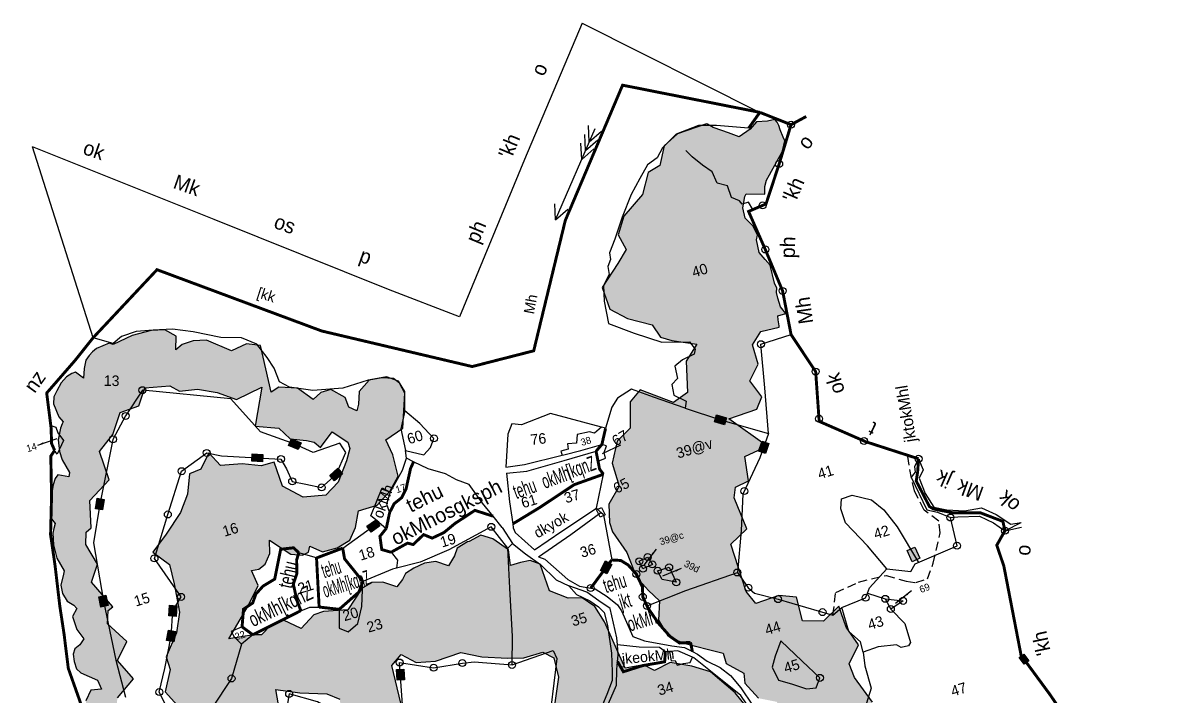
# Model space of a CAD drawing. Header units: metres. Extents: x 321348 to 324551, y 1842954 to 1846501.
# Drawn here: x 321812 to 324266, y 1844768 to 1846201 of the extents above; entities that cross this region are included whole.
import ezdxf

# ---------------------------------------------------------------- set-up
doc = ezdxf.new("R2010")
doc.units = ezdxf.units.M
doc.header["$LTSCALE"] = 0.3
for name, pattern in [('DASHDOT', [1, 0.5, -0.25, 0, -0.25]), ('DASHED', [0.75, 0.5, -0.25]), ('DIVIDE', [1.25, 0.5, -0.25, 0, -0.25, 0, -0.25])]:
    doc.linetypes.add(name, pattern=pattern)
for name, color, linetype in [('LINE_FOOTPATH', 1, 'DASHED'), ('LINE_WATER', 4, 'Continuous'), ('OFF', 1, 'Continuous'), ('POLY_HATCH', 12, 'Continuous'), ('POLY_PARCEL', 6, 'Continuous'), ('POLY_WATER', 4, 'Continuous'), ('SYM_ARROW', 1, 'Continuous'), ('SYM_STONE', 1, 'Continuous'), ('TEXT_MAPIN', 7, 'Continuous'), ('TEXT_MAPOUT', 7, 'Continuous'), ('TEXT_PARCEL', 7, 'Continuous'), ('V_BOUND_LINE', 7, 'Continuous'), ('V_BOUND_STREAM_LINE', 7, 'DASHDOT'), ('V_DIVIDE_LINE', 7, 'DIVIDE')]:
    doc.layers.add(name, color=color, linetype=linetype)
doc.styles.get("Standard").update_dxf_attribs({"font": 'simplex.shx'})
doc.styles.add('TEXT_MAP', font='', dxfattribs={"height": 2.5})
doc.styles.get('TEXT_MAP').set_extended_font_data('Kruti Dev 050')
doc.dimstyles.get("Standard").update_dxf_attribs({"dimtxt": 0.18, "dimasz": 0.18, "dimexe": 0.18, "dimexo": 0.0625, "dimgap": 0.09, "dimtad": 0, "dimtih": 1, "dimtoh": 1, "dimdec": 4, "dimzin": 0, "dimdsep": 46, "dimtxsty": 'Standard', "dimcen": 0.09, "dimadec": 0, "dimazin": 0, "dimtfac": 1, "dimtdec": 4, "dimtofl": 0, "dimtmove": 0, "dimatfit": 3, "dimfxl": 0, "dimtolj": 1, "dimtzin": 0, "dimarcsym": 0})

# ---------------------------------------------------------------- blocks, each defined once
blk = doc.blocks.new('STONE')
blk.add_circle((0, 0), 0.851)
blk = doc.blocks.new('STONESQUAREFILLED')
blk.add_hatch(color=256).paths.add_polyline_path([(0.7, -0.48), (0.7, 0.48), (-0.7, 0.48), (-0.7, -0.48)])
blk.add_lwpolyline([(-0.7, 0.48), (0.7, 0.48), (0.7, -0.48), (-0.7, -0.48)], close=True)
blk = doc.blocks.new('STONESQUARE')
blk.add_lwpolyline([(-0.7, 0.48), (0.7, 0.48), (0.7, -0.48), (-0.7, -0.48)], close=True)
blk = doc.blocks.new('RIVERARROW')
for points in [[(0, 0), (3.52, 1.73)], [(0, 0), (24.26, 0)], [(0, 0), (3.52, -1.73)], [(16.05, 0), (19.57, 1.73)], [(16.05, 0), (19.57, -1.73)], [(18.43, 0), (21.95, 1.73)], [(18.43, 0), (21.95, -1.73)], [(20.74, 0), (24.26, 1.73)], [(20.74, 0), (24.26, -1.73)]]:
    blk.add_lwpolyline(points)
blk = doc.blocks.new('TEXTARROW')
blk.add_leader([(0.04, -0.01), (8.68, -0.01)], dimstyle='Standard', override={"dimtxt": 2.5, "dimasz": 2.5, "dimexe": 1.25, "dimexo": 0.625, "dimgap": 0.625, "dimtad": 1, "dimtih": 0, "dimtoh": 0, "dimzin": 8, "dimcen": 2.5, "dimtofl": 1})
blk = doc.blocks.new('GVA')
at = {"layer": 'POLY_HATCH'}
h = blk.add_hatch(dxfattribs=at)
h.set_pattern_fill('ZIGZAG', color=256, scale=0.4, style=0)
h.set_pattern_definition([(0, (0, 0), (1.27, 1.27), [1.27, -1.27]), (90, (1.27, 0), (-1.27, 1.27), [1.27, -1.27])])
h.paths.add_polyline_path([(174, 199.17), (174.08, 199.39), (174.2, 200.42), (174.37, 201.1), (175.8, 201.04), (175.23, 202.42), (175.23, 203.96), (175.28, 204.99), (175.57, 205.62), (175.46, 206.59), (175.64, 209.76), (175.07, 210.91), (174.44, 212.34), (174.61, 214.57), (175.01, 215.25), (174.72, 217.03), (173.86, 218.63), (173.98, 220.46), (174.89, 222.23), (175.24, 222.57), (178.27, 221.6), (178.61, 222.86), (179.24, 223.83), (179.99, 224.52), (180.5, 225.03), (182.68, 227.17), (183.31, 227.8), (184.17, 229.35), (184.06, 230.03), (183.94, 231.35), (183.94, 232.15), (183.83, 232.78), (183.6, 233.29), (182.28, 233.41), (180.45, 233.86), (179.08, 232.95), (176.91, 232.26), (175.36, 233.46), (174.39, 234.15), (173.13, 235.07), (172.38, 235.9), (172.2, 235.97), (166.99, 235.79), (164.19, 234.49), (162.52, 231.51), (160.28, 230.95), (158.24, 227.6), (154.14, 225), (152.28, 222.21), (152.84, 219.42), (150.79, 217.56), (147.07, 214.4), (147.25, 210.49), (149.67, 208.07), (153.4, 205.84), (154.14, 203.42), (155.82, 202.31), (159.73, 200.45), (157.12, 198.22), (155.82, 193.01), (153.02, 192.08), (148.19, 195.8), (145.95, 194.31), (144.65, 190.03), (141.86, 188.55), (139.99, 185.2), (139.99, 181.11), (137.39, 178.69), (136.62, 175.62), (136.62, 173.95), (137.93, 169.86), (138.3, 165.39), (139.6, 162.6), (140.91, 160.37), (139.79, 157.21), (140.53, 154.23), (142.58, 152.37), (146.49, 149.95), (148.72, 148.65), (148.72, 146.79), (151.14, 144.37), (150.77, 142.7), (152.26, 139.54), (155.05, 138.05), (156.36, 134.15), (150.77, 136.56), (148.72, 141.58), (145.75, 146.23), (142.95, 148.09), (139.6, 149.77), (136.62, 149.21), (135.13, 150.7), (131.97, 151.07), (130.85, 159.63), (130.05, 162.64), (128.43, 164.65), (126.1, 165.32), (123.41, 167.44), (123.22, 172.27), (121.76, 173.37), (120.11, 173.52), (118.29, 173.52), (118.75, 176.18), (116.72, 178.72), (114.94, 179.96), (112.73, 179.49), (112.42, 179.53), (110.41, 178.96), (109.63, 177.85), (108.14, 176.55), (106.28, 177.85), (104.37, 178.12), (102.37, 177.85), (100.75, 177.4), (99.95, 176.55), (98.65, 175.62), (96.6, 177.11), (94.79, 177.57), (92.88, 177.11), (89.53, 174.32), (85.43, 175.25), (83.7, 175.17), (80.97, 173.58), (78.47, 175.83), (76.24, 175.64), (74.19, 174.52), (72.88, 174.9), (68.6, 175.45), (73.44, 179.92), (76.05, 182.71), (75.68, 185.5), (76.96, 185.37), (78.28, 185.87), (79.57, 187.37), (80.14, 189.59), (82.94, 186.24), (84.8, 185.5), (85.97, 185.7), (86.47, 186.61), (88.26, 185.05), (90.82, 184.98), (93.27, 185.63), (94.85, 187.37), (96.15, 189.96), (99.5, 189.96), (102.3, 191.66), (104.34, 193.68), (104.53, 197.4), (104.16, 200.19), (107.51, 201.31), (109.56, 206.89), (109.21, 208.81), (108.44, 209.86), (106.54, 210.53), (104.34, 210.79), (102.19, 209.45), (101.41, 207.39), (100.86, 206.39), (99.69, 207.39), (99.58, 209.17), (97.64, 211.16), (95.85, 211.17), (94.29, 210.42), (92.24, 213.02), (89.23, 214.12), (87.78, 213.67), (88.33, 221.87), (86.1, 222.8), (83.3, 222.42), (79.77, 225.4), (77.52, 225.93), (75.57, 225.88), (74.29, 225.32), (75.01, 227.55), (73.44, 229.12), (71.17, 229.72), (67.85, 229.86), (64.32, 229.31), (63.69, 229.74), (61.35, 229.5), (60.55, 229.1), (59.81, 228.7), (59.06, 228.07), (58.38, 226.82), (57.75, 225.27), (56.77, 226.64), (56.09, 226.59), (55.06, 226.3), (53.91, 225.62), (52.77, 224.53), (51.97, 223.67), (51.62, 222.58), (51.85, 220.18), (52.31, 219.15), (52.02, 218.87), (51.51, 218.24), (50.59, 216.41), (50.19, 214.46), (50.25, 212.98), (50.82, 210.52), (50.52, 209.87), (48.81, 210.72), (48.18, 210.27), (47.55, 209.35), (46.63, 207.52), (46.29, 206.26), (45.6, 203.86), (45.95, 202.89), (45.49, 202.15), (45.09, 201.46), (44.63, 199.51), (44.52, 197.14), (45.09, 194.74), (44.8, 194.22), (43.83, 192.56), (43.71, 191.13), (44.06, 189.65), (44.97, 188.62), (45.26, 187.93), (44.17, 186.88), (44.23, 184.53), (44.92, 182.65), (43.95, 181.84), (42.97, 181.44), (42.4, 180.7), (42.23, 179.44), (42.23, 178.13), (42.74, 177.21), (43.95, 176.24), (45.09, 175.21), (45.32, 173.55), (43.55, 173.9), (42.17, 172.41), (41.6, 170.07), (41.66, 168.69), (42.46, 166.75), (43.6, 165.38), (44.69, 163.83), (44.63, 161.97), (43.89, 161.34), (43.26, 160.59), (42.69, 159.62), (42.63, 158.71), (42.57, 157.56), (42.92, 156.31), (44.12, 154.48), (44, 153.62), (42.4, 153.27), (40.57, 153.68), (40.12, 150.1), (41.59, 146.56), (42.18, 147.29), (43.3, 147.4), (45.13, 148.02), (45.41, 145.96), (45.41, 144.51), (45.63, 142.12), (46.8, 140.34), (45.69, 139.34), (43.63, 139.56), (43.11, 136.91), (44.06, 135.21), (43.11, 131.99), (42.73, 128.78), (45.19, 125.75), (45.47, 121.99), (46.42, 120.05), (48.37, 119.05), (51.54, 117.93), (53.15, 117.6), (54.38, 116.04), (54.38, 113.87), (53.32, 113.59), (52.37, 112.76), (51.48, 113.48), (50.31, 114.87), (48.31, 115.65), (46.08, 116.6), (44.53, 117.54), (42.52, 118.21), (41.22, 118.56), (40.08, 116.67), (38.94, 113.83), (38, 110.61), (38.19, 108.16), (39.32, 104.56), (36.29, 101.53), (35.52, 99.94), (35.15, 97.29), (37.23, 92.94), (35.34, 90.67), (35.52, 88.21), (34.2, 84.24), (34.2, 81.02), (35.9, 78.75), (39.5, 78.18), (43.29, 81.21), (45.18, 84.24), (50.1, 84.81), (54.65, 83.86), (57.49, 80.83), (61.65, 74.97), (66.39, 70.62), (67.9, 73.45), (62.6, 77.62), (59.76, 81.78), (52.76, 89.35), (46.7, 89.54), (44.42, 91.99), (43.1, 96.16), (43.1, 101.08), (44.23, 105.99), (46.32, 109.59), (48.4, 108.83), (51.24, 105.81), (52, 102.59), (55.22, 100.51), (55.78, 97.29), (60.71, 96.53), (63.93, 94.83), (66.39, 92.94), (67.9, 90.29), (70.55, 89.72), (72.26, 86.51), (74.72, 86.13), (78.51, 84.24), (79.45, 86.7), (77.75, 89.91), (72.64, 92.94), (70.93, 95.59), (69.99, 99.18), (67.52, 101.64), (67.52, 103.53), (65.82, 106.75), (66.01, 108.64), (64.68, 111.86), (64.31, 115.26), (62.41, 117.16), (58.44, 117.35), (57.87, 119.43), (55.97, 121.51), (54.08, 128.32), (54.65, 135.42), (56.74, 137.31), (59.2, 139.96), (55.79, 143.18), (54.65, 146.39), (52.95, 149.8), (51.26, 150.59), (50.3, 151.69), (50.26, 152.98), (51.25, 154.91), (48.03, 158.5), (49.92, 163.42), (48.2, 163.73), (47.46, 164.18), (48.03, 166.64), (46.81, 167.57), (46.7, 169.47), (47.48, 171.31), (51.06, 173.64), (49.35, 177.42), (51.81, 180.07), (49.54, 183.95), (50.32, 186.09), (51.25, 186.41), (48.97, 191.52), (50.87, 194.17), (49.92, 197.95), (50.6, 199.96), (51.63, 200.41), (52.76, 204.95), (56.93, 207.41), (56.74, 212.52), (59.77, 214.6), (62.04, 217.82), (65.45, 218), (67.34, 220.65), (71.51, 219.71), (72.83, 218.38), (75.86, 217.82), (78.89, 216.3), (81.73, 214.22), (86.46, 214.98), (83.44, 208.92), (87.22, 207.41), (88.55, 205.14), (91.12, 204.03), (92.29, 203.42), (93.07, 202.19), (95.74, 204.19), (97.83, 201.73), (97.8, 200.58), (96.69, 198.71), (94.23, 195.68), (91.58, 194.17), (87.79, 194.92), (84.95, 197.76), (84.76, 202.11), (82.49, 202.11), (79.46, 203.44), (75.86, 204.19), (74.54, 206.84), (72.45, 204.57), (70.37, 204.38), (69.05, 201.17), (66.96, 198.52), (63.55, 195.68), (60.52, 193.41), (62.61, 190.57), (62.42, 187.17), (61.85, 182.25), (60.34, 179.03), (57.5, 175.63), (57.5, 173.36), (55.6, 169.95), (56.93, 167.11), (55.79, 163.71), (57.87, 162.95), (60.34, 159.17), (63.55, 159.17), (67.34, 158.03), (69.99, 156.33), (71.13, 159.55), (73.21, 159.92), (73.78, 164.84), (77.57, 163.14), (81.92, 161.63), (83.81, 160.11), (83.25, 157.84), (85.71, 156.52), (86.65, 154.06), (89.68, 150.65), (92.41, 153.79), (93.55, 156.44), (93.93, 163.06), (96.01, 164.39), (98.09, 162.3), (101.31, 161.55), (105.86, 161.74), (109.07, 160.03), (113.24, 158.52), (115.89, 157.76), (119.3, 157.76), (120.81, 156.25), (120.62, 152.85), (118.73, 148.87), (116.65, 145.47), (113.43, 144.71), (112.1, 143.39), (115.13, 141.12), (115.51, 137.9), (115.32, 135.44), (114.94, 130.9), (120.44, 134.31), (125.93, 136.95), (129.52, 135.25), (132.55, 135.82), (134.26, 134.68), (133.88, 132.03), (135.39, 130.71), (138.61, 131.28), (140.32, 129.39), (142.97, 129.95), (146, 128.06), (148.08, 128.82), (150.16, 127.31), (149.78, 125.79), (153.19, 124.66), (151.11, 122.39), (149.22, 121.44), (146.75, 115.39), (151.19, 117.19), (154.98, 117.57), (159.15, 116.62), (159.52, 112.84), (159.15, 109.43), (161.42, 106.78), (162.36, 112.27), (163.88, 116.43), (167.1, 117.19), (167.86, 120.4), (165.58, 124.57), (167.48, 127.4), (165.96, 131.19), (170.7, 133.27), (168.99, 138.19), (168.8, 140.65), (171.26, 143.3), (170.13, 146.8), (169.94, 150.59), (166.72, 148.88), (163.31, 150.02), (163.5, 154.18), (160.66, 155.32), (156.49, 155.13), (155.55, 157.59), (155.36, 166.1), (158.77, 167.8), (158.2, 173.48), (158.96, 175.18), (161.42, 175.56), (161.98, 179.72), (166.15, 180.29), (161.26, 186.68), (166.3, 186.85), (167.73, 188.61), (166.53, 191.83), (168.77, 194.14), (168.77, 197.57), (170.77, 199.34)])
h.paths.add_polyline_path([(130.95, 151.32), (139.69, 149.63), (140.4, 153.29), (131.67, 154.98)], flags=24)
h.paths.add_polyline_path([(123.68, 176.01), (131.23, 177.73), (130.62, 180.38), (123.07, 178.66)], flags=25)
h.paths.add_polyline_path([(134.79, 212.45), (136.46, 215.67), (133.16, 217.39), (131.48, 214.17)], flags=25)
h.paths.add_polyline_path([(89.34, 229.86), (92.5, 227.69), (94.03, 229.93), (90.88, 232.09)], flags=25)
h.paths.add_polyline_path([(183.72, 148.15), (186.59, 148.33), (186.47, 150.32), (183.6, 150.14)], flags=9)
h.paths.add_polyline_path([(202.01, 93.1), (204.32, 94.79), (203.15, 96.39), (200.84, 94.69)], flags=9)
h.paths.add_polyline_path([(28.24, 97.21), (32.28, 96.71), (32.58, 99.12), (28.54, 99.63)], flags=9)
h.paths.add_polyline_path([(34.51, 121.35), (38.75, 120.8), (39.15, 123.83), (34.91, 124.38)], flags=25)
h.paths.add_polyline_path([(59.96, 222.38), (63.78, 221.16), (64.72, 224.11), (60.9, 225.33)], flags=24)
h.paths.add_polyline_path([(150.48, 181.93), (158.79, 181.93), (158.79, 185), (150.48, 185)], flags=24)
h.paths.add_polyline_path([(145.94, 164.73), (149, 161.83), (150.4, 163.31), (147.33, 166.21)], flags=24)
h.paths.add_polyline_path([(137.76, 105.88), (141.91, 104.92), (142.58, 107.84), (138.43, 108.79)], flags=25)
h.paths.add_polyline_path([(118.99, 98.64), (122.31, 96.27), (123.72, 98.25), (120.41, 100.62)], flags=25)
h.paths.add_polyline_path([(122.3, 109.06), (126.49, 108.22), (127.09, 111.22), (122.9, 112.05)], flags=25)
h.paths.add_polyline_path([(91.15, 144.22), (93.53, 142.93), (94.31, 144.35), (91.92, 145.65)], flags=25)
h.paths.add_polyline_path([(101.52, 126.61), (105.5, 125.28), (106.44, 128.11), (102.46, 129.44)], flags=25)
h.paths.add_polyline_path([(138.87, 179.12), (142.99, 179.94), (142.4, 182.88), (138.29, 182.05)], flags=24)
h.paths.add_polyline_path([(141.1, 186.92), (145.23, 187.91), (144.54, 190.82), (140.4, 189.82)], flags=24)
h.paths.add_polyline_path([(127.02, 191.54), (131.2, 190.78), (131.74, 193.72), (127.55, 194.48)], flags=25)
h.paths.add_polyline_path([(107.2, 197.6), (111.46, 197.6), (111.46, 200.59), (107.2, 200.59)], flags=25)
h.paths.add_polyline_path([(108.82, 72.11), (111.65, 72.11), (111.65, 74.1), (108.82, 74.1)], flags=25)
h.paths.add_polyline_path([(100.52, 69.87), (103.35, 69.87), (103.35, 71.87), (100.52, 71.87)], flags=9)
h.paths.add_polyline_path([(122.66, 181.4), (126.67, 181.4), (126.67, 184.49), (122.66, 184.49)], flags=25)
h.paths.add_polyline_path([(104.63, 81.65), (108.88, 81.65), (108.88, 84.64), (104.63, 84.64)], flags=25)
h.paths.add_polyline_path([(117.77, 81.78), (121.97, 81.78), (121.97, 84.77), (117.77, 84.77)], flags=25)
h.paths.add_polyline_path([(120.08, 73.55), (124.27, 73.55), (124.27, 76.53), (120.08, 76.53)], flags=25)
h.paths.add_polyline_path([(127.97, 75.5), (132.17, 75.5), (132.17, 78.49), (127.97, 78.49)], flags=25)
h.paths.add_polyline_path([(141.4, 74.15), (145.54, 74.15), (145.54, 77.13), (141.4, 77.13)], flags=25)
h.paths.add_polyline_path([(159.62, 87.82), (163.82, 87.82), (163.82, 90.81), (159.62, 90.81)], flags=25)
h.paths.add_polyline_path([(180.71, 67.36), (184.9, 67.36), (184.9, 70.35), (180.71, 70.35)], flags=9)
h.paths.add_polyline_path([(200.74, 63.65), (204.52, 65.53), (203.16, 68.26), (199.38, 66.39)], flags=9)
h.paths.add_polyline_path([(192.32, 90.8), (196.27, 90.8), (196.27, 93.89), (192.32, 93.89)], flags=9)
h.paths.add_polyline_path([(181.77, 88.89), (185.96, 88.89), (185.96, 91.87), (181.77, 91.87)], flags=9)
h.paths.add_polyline_path([(178.38, 106.1), (182.68, 106.1), (182.68, 109.06), (178.38, 109.06)], flags=25)
h.paths.add_polyline_path([(185.66, 120.53), (189.81, 120.53), (189.81, 123.2), (185.66, 123.2)], flags=9)
h.paths.add_polyline_path([(183.68, 129.77), (187.75, 129.77), (187.75, 132.2), (183.68, 132.2)], flags=9)
h.paths.add_polyline_path([(155.51, 132), (158.34, 132), (158.34, 133.99), (155.51, 133.99)], flags=24)
h.paths.add_polyline_path([(157.43, 141.53), (161.62, 141.53), (161.62, 144.51), (157.43, 144.51)], flags=24)
h.paths.add_polyline_path([(156.31, 149), (160.38, 149), (160.38, 151.42), (156.31, 151.42)], flags=24)
h.paths.add_polyline_path([(173.3, 144.43), (177.56, 144.43), (177.56, 147.42), (173.3, 147.42)], flags=25)
h.paths.add_polyline_path([(178.75, 158.91), (183.02, 158.91), (183.02, 161.97), (178.75, 161.97)], flags=25)
h.paths.add_polyline_path([(172.56, 171.47), (176.57, 171.47), (176.57, 174.56), (172.56, 174.56)], flags=25)
h.paths.add_polyline_path([(162.11, 211.09), (166.17, 211.09), (166.17, 213.51), (162.11, 213.51)], flags=24)
h.paths.add_polyline_path([(143.51, 168.87), (148.63, 168.87), (148.63, 170.91), (143.51, 170.91)], flags=24)
h.paths.add_polyline_path([(135.55, 189.01), (138.39, 189.01), (138.39, 191), (135.55, 191)], flags=25)
h.paths.add_polyline_path([(129.95, 180.17), (134.21, 180.17), (134.21, 183.16), (129.95, 183.16)], flags=25)
h.paths.add_polyline_path([(129.85, 170.48), (134.11, 170.48), (134.11, 173.47), (129.85, 173.47)], flags=25)
h.paths.add_polyline_path([(125.01, 159.7), (129.2, 159.7), (129.2, 162.69), (125.01, 162.69)], flags=24)
h.paths.add_polyline_path([(135.7, 144.12), (139.95, 144.12), (139.95, 147.11), (135.7, 147.11)], flags=24)
h.paths.add_polyline_path([(149.48, 132.33), (153.73, 132.33), (153.73, 135.32), (149.48, 135.32)], flags=24)
h.paths.add_polyline_path([(129.3, 106.92), (133.57, 106.92), (133.57, 109.98), (129.3, 109.98)], flags=25)
h.paths.add_polyline_path([(137.09, 115.31), (141.1, 115.31), (141.1, 118.41), (137.09, 118.41)], flags=25)
h.paths.add_polyline_path([(126.32, 116.98), (130.57, 116.98), (130.57, 119.97), (126.32, 119.97)], flags=25)
h.paths.add_polyline_path([(125.56, 123.98), (129.89, 123.98), (129.89, 127.04), (125.56, 127.04)], flags=25)
h.paths.add_polyline_path([(112.73, 118.24), (117.01, 118.24), (117.01, 121.3), (112.73, 121.3)], flags=25)
h.paths.add_polyline_path([(109.42, 111.98), (113.7, 111.98), (113.7, 115.03), (109.42, 115.03)], flags=25)
h.paths.add_polyline_path([(85.02, 128.68), (89.3, 128.68), (89.3, 131.73), (85.02, 131.73)], flags=25)
h.paths.add_polyline_path([(104.84, 147.74), (109.06, 147.74), (109.06, 150.8), (104.84, 150.8)], flags=25)
h.paths.add_polyline_path([(76.7, 147.16), (80.97, 147.16), (80.97, 150.22), (76.7, 150.22)], flags=25)
h.paths.add_polyline_path([(91.28, 168.75), (95.55, 168.75), (95.55, 171.81), (91.28, 171.81)], flags=24)
h.paths.add_polyline_path([(69.37, 174.35), (72.22, 174.35), (72.22, 176.39), (69.37, 176.39)], flags=24)
h.paths.add_polyline_path([(81.89, 178.48), (85.9, 178.48), (85.9, 181.59), (81.89, 181.59)], flags=25)
h.paths.add_polyline_path([(87.9, 171.82), (92.17, 171.82), (92.17, 174.87), (87.9, 174.87)], flags=24)
h.paths.add_polyline_path([(107.47, 179), (111.53, 179), (111.53, 182.09), (107.47, 182.09)], flags=25)
h.paths.add_polyline_path([(93.51, 180.87), (97.52, 180.87), (97.52, 183.97), (93.51, 183.97)], flags=25)
h.paths.add_polyline_path([(102.93, 190.39), (105.6, 190.39), (105.6, 192.45), (102.93, 192.45)], flags=25)
h.paths.add_polyline_path([(72.43, 191.53), (76.44, 191.53), (76.44, 194.63), (72.43, 194.63)], flags=24)
h.paths.add_polyline_path([(54.5, 184.51), (58.45, 184.51), (58.45, 187.61), (54.5, 187.61)], flags=25)
h.paths.add_polyline_path([(44.62, 215.37), (47.29, 215.37), (47.29, 217.43), (44.62, 217.43)], flags=25)
h.paths.add_polyline_path([(44.31, 151.91), (48.32, 151.91), (48.32, 155.01), (44.31, 155.01)], flags=24)
h.paths.add_polyline_path([(42.4, 159.77), (42.57, 162.44), (40.5, 162.57), (40.34, 159.9)], flags=25)
h.paths.add_polyline_path([(40.93, 141.85), (44.66, 141.85), (44.66, 144.94), (40.93, 144.94)], flags=25)
h.paths.add_polyline_path([(36.96, 141.16), (39.63, 141.16), (39.63, 143.22), (36.96, 143.22)], flags=25)
h.paths.add_polyline_path([(48.94, 127.2), (51.61, 127.2), (51.61, 130.16), (48.94, 130.16)], flags=24)
h.paths.add_polyline_path([(41.85, 120.71), (44.36, 120.71), (44.36, 123.38), (41.85, 123.38)], flags=25)
h.paths.add_polyline_path([(33.16, 104.3), (35.6, 104.3), (35.6, 106.73), (33.16, 106.73)], flags=9)
h.paths.add_polyline_path([(29.92, 80.85), (32.54, 80.85), (32.54, 83.84), (29.92, 83.84)], flags=9)
h.paths.add_polyline_path([(41.07, 108.21), (43.63, 108.21), (43.63, 111.2), (41.07, 111.2)], flags=24)
h.paths.add_polyline_path([(65.32, 72.03), (67.76, 72.03), (67.76, 74.45), (65.32, 74.45)], flags=24)
h.paths.add_polyline_path([(82.42, 71.56), (85.07, 71.56), (85.07, 74.62), (82.42, 74.62)], flags=25)
h.paths.add_polyline_path([(97.1, 103.83), (98.69, 103.83), (98.69, 105.89), (97.1, 105.89)], flags=25)
at = {"layer": 'LINE_FOOTPATH', "ltscale": 10}
blk.add_lwpolyline([(168.55, 149.41), (170.12, 152.97), (174.38, 153.57), (179.18, 153.27), (182.2, 151.36), (183.69, 150.64), (185.78, 150.68), (187.52, 152.93), (190.12, 157.56), (190.5, 159.56), (188.67, 162.07), (188.03, 165.68), (188.16, 167.94), (188.67, 171.86)], dxfattribs=at)
at = {"layer": 'LINE_WATER'}
blk.add_lwpolyline([(175.54, 219.68), (175.18, 221.1), (174.08, 221.1), (173.77, 221.75), (172.64, 222.74), (172.54, 224.83), (171, 225.76), (170.76, 227.84), (169.49, 229.45), (168.22, 231.34), (167.5, 232.67)], dxfattribs=at)
at = {"layer": 'OFF'}
for points in [[(61.32, 231.38), (60.92, 265.62)], [(156.85, 258.62), (181.49, 235.23)], [(200.85, 154.71), (203.89, 155.23)]]:
    blk.add_lwpolyline(points, dxfattribs=at)
at = {"layer": 'POLY_HATCH'}
for points in [[(150.77, 136.56), (148.72, 141.58), (145.75, 146.23), (142.95, 148.09), (139.6, 149.77), (136.62, 149.21), (135.13, 150.7), (131.97, 151.07), (130.85, 159.63), (130.05, 162.64), (128.43, 164.65), (126.1, 165.32), (123.41, 167.44), (123.22, 172.27), (121.76, 173.37), (120.11, 173.52), (118.29, 173.52), (118.75, 176.18), (116.72, 178.72), (114.94, 179.96), (112.73, 179.49), (112.42, 179.53), (110.41, 178.96), (109.63, 177.85), (108.14, 176.55), (106.28, 177.85), (104.37, 178.12), (102.37, 177.85), (100.75, 177.4), (99.95, 176.55), (98.65, 175.62), (96.6, 177.11), (94.79, 177.57), (92.88, 177.11), (89.53, 174.32), (85.43, 175.25), (83.7, 175.17), (80.97, 173.58), (78.47, 175.83), (76.24, 175.64), (74.19, 174.52), (72.88, 174.9), (68.6, 175.45), (73.44, 179.92), (76.05, 182.71), (75.68, 185.5), (76.96, 185.37), (78.28, 185.87), (79.57, 187.37), (80.14, 189.59), (82.94, 186.24), (84.8, 185.5), (85.97, 185.7), (86.47, 186.61), (88.26, 185.05), (90.82, 184.98), (93.27, 185.63), (94.85, 187.37), (96.15, 189.96), (99.5, 189.96), (102.3, 191.66), (104.34, 193.68), (104.53, 197.4), (104.16, 200.19), (107.51, 201.31), (109.56, 206.89), (109.21, 208.81), (108.44, 209.86), (106.54, 210.53), (104.34, 210.79), (102.19, 209.45), (101.41, 207.39), (100.86, 206.39), (99.69, 207.39), (99.58, 209.17), (97.64, 211.16), (95.85, 211.17), (94.29, 210.42), (92.24, 213.02), (89.23, 214.12), (87.78, 213.67), (88.33, 221.87), (86.1, 222.8), (83.3, 222.42), (79.77, 225.4), (77.52, 225.93), (75.57, 225.88), (74.29, 225.32), (75.01, 227.55), (73.44, 229.12), (71.17, 229.72), (67.85, 229.86), (64.32, 229.31), (63.69, 229.74), (61.35, 229.5), (60.55, 229.1), (59.81, 228.7), (59.06, 228.07), (58.38, 226.82), (57.75, 225.27), (56.77, 226.64), (56.09, 226.59), (55.06, 226.3), (53.91, 225.62), (52.77, 224.53), (51.97, 223.67), (51.62, 222.58), (51.85, 220.18), (52.31, 219.15), (52.02, 218.87), (51.51, 218.24), (50.59, 216.41), (50.19, 214.46), (50.25, 212.98), (50.82, 210.52), (50.52, 209.87), (48.81, 210.72), (48.18, 210.27), (47.55, 209.35), (46.63, 207.52), (46.29, 206.26), (45.6, 203.86), (45.95, 202.89), (45.49, 202.15), (45.09, 201.46), (44.63, 199.51), (44.52, 197.14), (45.09, 194.74), (44.8, 194.22), (43.83, 192.56), (43.71, 191.13), (44.06, 189.65), (44.97, 188.62), (45.26, 187.93), (44.17, 186.88), (44.23, 184.53), (44.92, 182.65), (43.95, 181.84), (42.97, 181.44), (42.4, 180.7), (42.23, 179.44), (42.23, 178.13), (42.74, 177.21), (43.95, 176.24), (45.09, 175.21), (45.32, 173.55), (43.55, 173.9), (42.17, 172.41)], [(47.48, 171.31), (51.06, 173.64), (49.35, 177.42), (51.81, 180.07), (49.54, 183.95), (50.32, 186.09), (51.25, 186.41), (48.97, 191.52), (50.87, 194.17), (49.92, 197.95), (50.6, 199.96), (51.63, 200.41), (52.76, 204.95), (56.93, 207.41), (56.74, 212.52), (59.77, 214.6), (62.04, 217.82), (65.45, 218), (67.34, 220.65), (71.51, 219.71), (72.83, 218.38), (75.86, 217.82), (78.89, 216.3), (81.73, 214.22), (86.46, 214.98), (83.44, 208.92), (87.22, 207.41), (88.55, 205.14), (91.12, 204.03), (92.29, 203.42), (93.07, 202.19), (95.74, 204.19), (97.83, 201.73), (97.8, 200.58), (96.69, 198.71), (94.23, 195.68), (91.58, 194.17), (87.79, 194.92), (84.95, 197.76), (84.76, 202.11), (82.49, 202.11), (79.46, 203.44), (75.86, 204.19), (74.54, 206.84), (72.45, 204.57), (70.37, 204.38), (69.05, 201.17), (66.96, 198.52), (63.55, 195.68), (60.52, 193.41), (62.61, 190.57), (62.42, 187.17), (61.85, 182.25), (60.34, 179.03), (57.5, 175.63), (57.5, 173.36), (55.6, 169.95), (56.93, 167.11)], [(73.21, 159.92), (73.78, 164.84), (77.57, 163.14), (81.92, 161.63), (83.81, 160.11)], [(93.55, 156.44), (93.93, 163.06), (96.01, 164.39), (98.09, 162.3), (101.31, 161.55), (105.86, 161.74), (109.07, 160.03), (113.24, 158.52), (115.89, 157.76), (119.3, 157.76), (120.81, 156.25), (120.62, 152.85), (118.73, 148.87)], [(170.7, 133.27), (168.99, 138.19), (168.8, 140.65), (171.26, 143.3), (170.13, 146.8), (169.94, 150.59), (166.72, 148.88), (163.31, 150.02), (163.5, 154.18), (160.66, 155.32), (156.49, 155.13), (155.55, 157.59), (155.36, 166.1), (158.77, 167.8), (158.2, 173.48), (158.96, 175.18), (161.42, 175.56), (161.98, 179.72), (166.15, 180.29), (161.26, 186.68), (166.3, 186.85), (167.73, 188.61), (166.53, 191.83), (168.77, 194.14), (168.77, 197.57), (170.77, 199.34), (174, 199.17), (174.08, 199.39), (174.2, 200.42), (174.37, 201.1), (175.8, 201.04), (175.23, 202.42), (175.23, 203.96), (175.28, 204.99), (175.57, 205.62), (175.46, 206.59), (175.64, 209.76), (175.07, 210.91), (174.44, 212.34), (174.61, 214.57), (175.01, 215.25), (174.72, 217.03), (173.86, 218.63), (173.98, 220.46), (174.89, 222.23), (175.24, 222.57), (178.27, 221.6), (178.61, 222.86), (179.24, 223.83), (179.99, 224.52), (180.5, 225.03), (182.68, 227.17), (183.31, 227.8), (184.17, 229.35), (184.06, 230.03), (183.94, 231.35), (183.94, 232.15), (183.83, 232.78), (183.6, 233.29), (182.28, 233.41), (180.45, 233.86), (179.08, 232.95), (176.91, 232.26), (175.36, 233.46), (174.39, 234.15), (173.13, 235.07), (172.38, 235.9), (172.2, 235.97), (166.99, 235.79), (164.19, 234.49), (162.52, 231.51), (160.28, 230.95), (158.24, 227.6), (154.14, 225), (152.28, 222.21), (152.84, 219.42), (150.79, 217.56), (147.07, 214.4), (147.25, 210.49), (149.67, 208.07), (153.4, 205.84), (154.14, 203.42), (155.82, 202.31), (159.73, 200.45), (157.12, 198.22), (155.82, 193.01), (153.02, 192.08), (148.19, 195.8), (145.95, 194.31), (144.65, 190.03), (141.86, 188.55), (139.99, 185.2), (139.99, 181.11), (137.39, 178.69), (136.62, 175.62), (136.62, 173.95), (137.93, 169.86), (138.3, 165.39), (139.6, 162.6), (140.91, 160.37), (139.79, 157.21), (140.53, 154.23), (142.58, 152.37), (146.49, 149.95), (148.72, 148.65), (148.72, 146.79), (151.14, 144.37), (150.77, 142.7), (152.26, 139.54)]]:
    blk.add_lwpolyline(points, dxfattribs=at)
at = {"layer": 'POLY_PARCEL'}
for points in [[(55.68, 164.03), (54.61, 170.2), (56.71, 173.79), (59.34, 178.78), (60.86, 182.81), (62.89, 184.69), (60.45, 192.3), (64.81, 198.81), (69.21, 205.2), (74.21, 206.94), (76.46, 205.72), (86.04, 202.28), (86.45, 200.4), (86.78, 198.07), (88.89, 196.92), (91.29, 195.63), (94.29, 197), (96.99, 200.14), (96.43, 201.95), (91.66, 201.76), (89.04, 204.02), (84.04, 207.75), (80.83, 214.59), (66.81, 220.39), (62.78, 217.02), (59.56, 213.81), (54.2, 203.87), (51.28, 197.85), (49.98, 187.83), (49.13, 177.59), (48.87, 171.05)], [(50.08, 219.14), (50.85, 218.63), (50.85, 217.62), (51.39, 216.07), (49.7, 214.16), (49.48, 214.9)], [(108.69, 204), (107.11, 201.26), (106.85, 197.52)], [(167.02, 182.28), (168.65, 189.93), (170.19, 197.28), (175.59, 197.35)], [(102.26, 191.46), (103.66, 192.8), (105.34, 194.42), (106.59, 196.2)], [(98.89, 187.09), (97.9, 188.53), (101.15, 192.57), (102.26, 191.46)], [(102.26, 191.46), (101.09, 189.66), (101.15, 188.13)], [(140.01, 191.6), (138.6, 190.96), (137.83, 191.46), (135.66, 191.6), (135.14, 190.25), (133.62, 190.55), (133.49, 189.65), (132.2, 189.67), (132.23, 188.97)], [(154.63, 190.58), (159.84, 186.93), (167.02, 182.28)], [(137.77, 186.24), (139.15, 186.36), (139.22, 187.32), (139.94, 188.31), (139.23, 188.77)], [(86.96, 184.34), (84.33, 186.07)], [(91.73, 184.65), (98.89, 187.09)], [(98.89, 187.09), (99.83, 185.72)], [(135.19, 178.64), (138, 183.82)], [(99.43, 181.58), (100.1, 179.96), (99.53, 178.74)], [(167.02, 182.28), (164.4, 178.74), (159.81, 173.64), (157.74, 167.78), (155.03, 161.13)], [(118.71, 176.46), (117.06, 180.78), (109, 179.13), (103.7, 178.55), (99.53, 178.74)], [(88.12, 174.82), (87.18, 171.75), (88.47, 170.72), (90.48, 171.57), (91.95, 174.19), (93.37, 178.2)], [(99.53, 178.74), (98.85, 178.77), (93.37, 178.2)], [(136, 177.18), (135.7, 177.72)], [(71.38, 176.77), (69.37, 176.55), (69.59, 175.53), (70.44, 173.97)], [(81.79, 176.5), (83.43, 176.63), (84.96, 176.19)], [(113.62, 157.18), (115.1, 161.82), (117.06, 169.83), (118.71, 176.46)], [(118.71, 176.46), (119.73, 177.02)], [(136, 177.18), (135.11, 169.4)], [(70.44, 173.97), (67.1, 168.85), (62.43, 164.98), (59.64, 158.82)], [(72.75, 174.94), (70.44, 173.97)], [(179.63, 154.32), (177.63, 159.04), (175.19, 163.91), (175.07, 166.4), (175.69, 168.04), (177.62, 168.07), (180.57, 166.36), (182.06, 164.14), (183.41, 160.69), (185.12, 153.82)], [(90.07, 149.4), (83.79, 156.72), (80.01, 160.78), (75.76, 163.48), (73.36, 158.64), (69.55, 156.38), (64.7, 157.75), (59.64, 158.82)], [(90.07, 149.4), (93.58, 155.31), (95.37, 163.14), (100.66, 160.61), (105.61, 159.94), (107.61, 159.54), (113.62, 157.18)], [(138.61, 160.13), (145.72, 160.73), (155.03, 161.13)], [(155.03, 161.13), (156.06, 158.1), (156.83, 156.9), (160.36, 154.76), (168.55, 149.41), (170.39, 150.24)], [(179.63, 154.32), (183.45, 152.72), (184.5, 153.73), (192.26, 154.62), (192.58, 159.57)], [(113.62, 157.18), (121.06, 157.49), (121.28, 156.02), (117.85, 148.24), (116.03, 143.92), (114.33, 130.18)], [(175.25, 151.29), (175.87, 152.06), (179.63, 154.32)], [(140.05, 151.57), (139.82, 149.99), (140.49, 149.82), (140.58, 148.95), (141.72, 148.92), (142.87, 148.73), (143.49, 149.54)], [(171.63, 141.89), (171.73, 143.67), (170.32, 145.95), (170.39, 150.24)], [(170.39, 150.24), (174.74, 150.65), (175.25, 151.29)], [(175.25, 151.29), (177.91, 149.5)], [(177.91, 149.5), (180.71, 148.29), (178.31, 147.56)], [(177.91, 149.5), (178.31, 147.56)], [(178.31, 147.56), (179.89, 144.51), (179.86, 141.12), (179.35, 140.68), (178.11, 140.78), (177.47, 141.42), (174.35, 141.99), (171.63, 141.89)], [(171.63, 141.89), (171.27, 139.54), (171.2, 135.6), (167.22, 129.71), (167.48, 123.44), (167.66, 119.35)]]:
    blk.add_lwpolyline(points, dxfattribs=at)
for points in [[(139.55, 167.83), (141.13, 168.1), (141.54, 166.66), (139.79, 166.42)], [(142.09, 165.36), (144.14, 165.36), (144.55, 162.55), (142.39, 163.68)], [(158.73, 147.79), (157.04, 145.57), (156.04, 143.93), (156.42, 141.51), (158.38, 140.26), (160.57, 138.71), (162.23, 138.39), (163.31, 139.82), (161.24, 143.41)]]:
    blk.add_lwpolyline(points, close=True, dxfattribs=at)
at = {"layer": 'POLY_WATER'}
for points in [[(156.85, 258.62), (140.68, 239.15), (122.28, 216.66), (112.03, 224.66), (87.01, 244.75), (60.92, 265.62)], [(178.87, 233.19), (173.73, 235.24), (170.8, 236.14), (166.71, 235.8), (163.82, 234.27), (162.43, 232.88), (160.52, 232.24), (158.61, 230.33), (156.39, 228.19), (153.8, 224.93), (151.51, 221.67), (149.97, 219.68), (149.79, 218.59), (149, 217.58), (148.81, 216.19), (147.35, 214.65), (146.71, 212.07), (146.3, 208.2), (150.01, 205.39), (154.1, 202.5), (158.64, 201.19), (159.21, 199.73), (158.79, 198.94), (156.58, 198.6), (155.04, 197.97), (154.85, 195.83), (153.61, 195.12), (153.43, 193.28), (155.12, 191.67), (154.63, 190.58)], [(108.69, 204), (109.63, 207.19), (109.14, 209.18), (107.38, 210.49), (104.19, 210.83), (99.64, 210.79), (94.65, 211.88), (91.01, 213.57), (89.62, 214.95), (89.44, 217.47), (88.8, 219.53), (87.78, 222.27), (85.57, 224.03), (82.23, 225.12), (77.99, 227.4), (74.72, 228.87), (71.53, 229.65), (68.72, 230.29), (66.05, 230.18), (64.36, 229.47), (61.32, 231.38)], [(106.85, 197.52), (109.59, 195.9), (111.05, 196.77), (112.07, 198.08), (110.53, 201.19), (108.69, 204)], [(106.59, 196.2), (106.85, 197.52)], [(107.6, 195.27), (106.59, 196.2)], [(117.89, 182.43), (116.8, 185.1), (115.52, 188.78), (113.68, 190.17), (112.22, 191.7), (109.63, 193.39), (107.6, 195.27)], [(140.01, 191.6), (132.33, 196.35), (127.04, 195.94), (125.5, 196.58), (124.34, 195.12), (122.43, 189.83)], [(154.63, 190.58), (150.01, 193.92), (146.82, 196.35), (144.08, 195.57), (142.69, 194.4), (140.63, 191.22)], [(140.63, 191.22), (140.01, 191.6)], [(122.43, 189.83), (125.6, 189.29), (132.23, 188.97)], [(122.2, 188.78), (121.3, 183.98), (120.72, 180.19)], [(122.2, 188.78), (125.65, 188.14), (132.25, 188.03), (137.93, 187.94)], [(132.23, 188.97), (132.52, 188.96), (135.47, 188.82), (139.23, 188.77)], [(118.82, 180.15), (117.89, 182.43)], [(118.82, 180.15), (119.73, 177.02)], [(120.72, 180.19), (120.62, 179.55)], [(120.62, 179.55), (120.7, 178.67), (122.98, 174.86)], [(122.98, 174.86), (128.4, 176.58), (135.19, 178.64)], [(123.32, 173.55), (129.72, 175.59), (135.7, 177.72)], [(135.7, 177.72), (135.19, 178.64)], [(119.73, 177.02), (121.35, 174.66), (123.26, 172.18), (125.06, 168.91), (126.85, 167.28)], [(123.32, 173.55), (124.23, 172.86), (126.97, 168.37), (128.54, 166.69), (130.3, 165.84)], [(190.28, 170.74), (189.23, 169.68), (189.05, 168.74), (188.18, 168.13), (189.13, 162.01), (190.72, 161.07), (192.58, 159.57)], [(190.28, 170.74), (190.5, 168.73), (189.44, 167.55), (189.66, 164.72), (190.38, 162.07), (192.4, 160.99), (195.24, 159.96), (198.13, 159.62), (200.22, 157.78), (202.12, 155.51), (203.89, 155.23)], [(126.85, 167.28), (127.62, 165.49), (129.53, 163.81), (130.64, 162.41), (131.3, 161.19), (131.16, 158.88), (130.44, 154.19), (129.62, 151.08), (129.25, 149.69), (127.68, 147.66), (125.2, 144.73), (123.86, 142.6), (122.41, 141.09), (121.13, 138.95), (119.39, 136.64), (117.76, 134), (120.24, 137.1), (121.52, 138.1), (122.75, 140.57), (125.46, 143.51), (127.48, 146.1), (129.68, 148.69), (130.5, 151.22), (131.03, 152.53)], [(131.83, 155.23), (132.1, 156.41), (132.47, 161.56), (131.01, 163.35), (129.45, 165.38), (126.85, 167.28)], [(130.3, 165.84), (130.96, 165.52), (132.58, 163.67), (133.86, 161.76), (134.18, 160.59), (134.78, 155.84), (136.46, 154.56), (140.7, 152.36), (142.67, 151.48), (143.76, 150.42)], [(192.58, 159.57), (193.81, 159.32), (197.39, 158.35), (199.35, 156.58), (200.85, 154.71)], [(131.03, 152.53), (131.44, 153.53), (131.83, 155.23)], [(139.34, 151.74), (138.57, 152.73), (135.29, 153.79), (131.83, 155.23)], [(200.85, 154.71), (203.71, 154.46)], [(140.05, 151.57), (139.34, 151.74)], [(143.49, 149.54), (141.42, 151.25), (140.05, 151.57)], [(143.76, 150.42), (144.47, 149.74), (145.69, 148.12), (147.49, 146.44), (148.83, 144.65), (149.88, 142.11), (150.94, 138.67), (152.33, 136.47), (153.67, 135.88), (154.19, 134.89)], [(150.99, 136.1), (149.54, 140.86), (147, 144.53), (143.72, 149.34), (143.49, 149.54)]]:
    blk.add_lwpolyline(points, dxfattribs=at)
at = {"layer": 'V_BOUND_LINE', "const_width": 0.5}
for points in [[(175.59, 197.35), (176.37, 204.91), (175.59, 212.55), (174.74, 219.59), (177.97, 219.96), (182.08, 225.82), (185.98, 231.67), (181.49, 235.23)], [(181.49, 235.23), (178.87, 233.19)], [(61.32, 231.38), (57.28, 228.59), (51.02, 224.66), (50.08, 219.14)], [(50.08, 219.14), (50.01, 218.72), (49.32, 216.17), (49.48, 214.9)], [(49.48, 214.9), (48.57, 214.15), (46.71, 207.57), (44.64, 201.31), (43.84, 196), (42.62, 189.21), (41.93, 184.43), (40.92, 178.59), (41.29, 170.52), (41.24, 165)], [(190.28, 170.74), (182.49, 176.15), (175.89, 181.78), (177.78, 190.09), (175.59, 197.35)], [(101.15, 188.13), (102.35, 189.38), (103.86, 189.98), (105.02, 191.2), (106.76, 194.31), (107.6, 195.27)], [(139.23, 188.77), (140.63, 191.22)], [(84.33, 186.07), (83.71, 187.14), (81.53, 187.54), (79.08, 182.96), (76.81, 182.38), (75.25, 181.44), (74.31, 180.15), (72.49, 179.58), (71.38, 176.77)], [(99.83, 185.72), (101.15, 188.13)], [(137.77, 186.24), (137.87, 187.27)], [(137.87, 187.27), (137.93, 187.94)], [(137.93, 187.94), (139.23, 188.77)], [(84.33, 186.07), (83.61, 185), (82.99, 182.77), (81.88, 181.21), (81.65, 178.41), (81.79, 176.5)], [(99.83, 185.72), (98.4, 184.74), (98.04, 182.49), (99.43, 181.58)], [(138, 183.82), (137.63, 184.85), (137.77, 186.24)], [(84.96, 176.19), (86.96, 184.34)], [(86.96, 184.34), (91.73, 184.65)], [(91.73, 184.65), (91.5, 182.82), (93.37, 178.2)], [(99.43, 181.58), (102.57, 182.26), (103.43, 181.75), (105.62, 182.86), (106.85, 181.86), (109.04, 182.18), (111.29, 183.12), (115.2, 184.28), (117.89, 182.43)], [(120.72, 180.19), (126.03, 181.56), (132.68, 183.56), (138, 183.82)], [(93.37, 178.2), (92.21, 176.68), (88.12, 174.82)], [(71.38, 176.77), (72.75, 174.94)], [(81.79, 176.5), (72.75, 174.94)], [(88.12, 174.82), (84.96, 176.19)], [(130.3, 165.84), (135.11, 169.4)], [(135.11, 169.4), (136.57, 168.87), (137.54, 167.78), (138.44, 165.88), (138.8, 163.46), (138.37, 161.83), (138.61, 160.13)], [(138.61, 160.13), (138.67, 159.73), (139.63, 156.71), (140.86, 154.02), (142.09, 152.46), (143.92, 152.03)], [(204.14, 101.01), (203.28, 110.57), (202.5, 117.91), (200.09, 125.69), (197.31, 133.55), (198.91, 148.97), (198.79, 152.75), (200.85, 154.71)], [(131.03, 152.53), (131.48, 150.55), (134.95, 150.6), (138.73, 150.13), (139.34, 151.74)], [(143.92, 152.03), (143.76, 150.42)]]:
    blk.add_lwpolyline(points, dxfattribs=at)
at = {"layer": 'V_BOUND_STREAM_LINE', "ltscale": 10, "const_width": 0.5}
for points in [[(61.32, 231.38), (75.16, 239.36), (99.04, 221.19), (121.89, 207.92), (132.72, 207.45), (144.34, 227.2), (160.4, 246.47), (181.49, 235.23)], [(190.28, 170.74), (189.48, 168.64), (188.8, 167.23), (189.7, 162.39), (190.24, 161.8), (193.35, 160.15), (197.75, 158.82), (200.96, 156.34), (200.85, 154.71)]]:
    blk.add_lwpolyline(points, dxfattribs=at)
at = {"layer": 'V_DIVIDE_LINE', "ltscale": 10, "const_width": 0.5}
blk.add_lwpolyline([(185.98, 231.67), (188.88, 232.26)], dxfattribs=at)
at = {"layer": 'SYM_ARROW'}
for name, p, xscale, yscale, zscale, rotation in [('RIVERARROW', (142.79, 227.79), 0.699773872322854, 0.699773872322854, 0.699773872322854, 49.80505418765839), ('TEXTARROW', (47, 216.59), 0.3999999999999926, 0.3999999999999926, 0.3999999999999926, 2.525237204346422), ('TEXTARROW', (142.93, 168.94), 0.4, 0.4, 0.4, 215.0750419551586), ('TEXTARROW', (146.08, 164.55), 0.4, 0.4, 0.4, 185.6132549659017), ('TEXTARROW', (182.58, 149.51), 0.4, 0.4, 0.4, 202.2335405540883)]:
    blk.add_blockref(name, p, dxfattribs=dict(at, xscale=xscale, yscale=yscale, zscale=zscale, rotation=rotation))
at = {"layer": 'SYM_ARROW', "ltscale": 10, "xscale": 0.4, "yscale": 0.4, "zscale": 0.4, "rotation": 189.1232393734592}
blk.add_blockref('TEXTARROW', (142.26, 187.75), dxfattribs=at)
at = {"layer": 'SYM_STONE', "xscale": 0.7, "yscale": 0.7, "zscale": 0.7}
for p in [(185.98, 231.67), (182.08, 225.82), (66.81, 220.39), (177.33, 219.89), (62.78, 217.02), (59.56, 213.81), (175.59, 212.55), (74.21, 206.94), (69.21, 205.2), (176.37, 204.91), (86.04, 202.28), (64.81, 198.81), (86.78, 198.07), (112.07, 198.08), (170.19, 197.28), (91.29, 195.63), (60.45, 192.3), (177.78, 190.09), (62.89, 184.69), (117.06, 180.78), (175.99, 182.22), (182.26, 176.35), (160.22, 174.09), (54.61, 170.2), (190.28, 170.74), (67.1, 168.85), (139.55, 167.83), (141.13, 168.1), (130.3, 165.84), (138.44, 165.88), (139.79, 166.42), (141.54, 166.66), (142.09, 165.36), (144.14, 165.36), (75.76, 163.48), (95.37, 163.14), (138.37, 161.83), (144.55, 162.55), (155.03, 161.13), (100.66, 160.61), (105.61, 159.94), (138.61, 160.13), (192.58, 159.57), (113.62, 157.18), (156.06, 158.1), (160.36, 154.76), (192.26, 154.62), (200.85, 154.71), (166.99, 150.43), (174.74, 150.65), (177.91, 149.5), (178.31, 147.56), (180.71, 148.29), (163.31, 139.82)]:
    blk.add_blockref('STONE', p, dxfattribs=at)
at = {"layer": 'SYM_STONE'}
for p, xscale, yscale, zscale, rotation in [((54.2, 203.87), 1.3, 1.3, 1.3, 244.1236389009331), ((89.04, 204.02), 1.3, 1.3, 1.3, 319.3557758924799), ((82.23, 203.65), 1.3, 1.3, 1.3, 340.2632329657677), ((94.29, 197), 1.3, 1.3, 1.3, 204.5325246716531), ((49.98, 187.83), 1.3, 1.3, 1.3, 265.2495626771922), ((97.83, 186.73), 1.3, 1.3, 1.3, 198.8464170689466), ((159.84, 186.93), 1.3, 1.3, 1.3, 327.1164069631865), ((60.86, 182.81), 1.3, 1.3, 1.3, 249.3707292890027), ((165.54, 180.28), 1.3, 1.3, 1.3, 233.5893345208289), ((59.34, 178.78), 1.3, 1.3, 1.3, 242.2393957172911), ((133.84, 168.46), 1.3, 1.3, 1.3, 225.7112236273246), ((94.9, 161.11), 1.3, 1.3, 1.3, 257.1854690510769), ((184.73, 155.37), 1.5, 1.5, 1.5, 278.1171174006404)]:
    blk.add_blockref('STONESQUAREFILLED', p, dxfattribs=dict(at, xscale=xscale, yscale=yscale, zscale=zscale, rotation=rotation))
for name, p, rotation in [('STONESQUARE', (135.7, 177.72), 279.8046397879507), ('STONESQUAREFILLED', (197.59, 132.75), 289.4952266776635)]:
    blk.add_blockref(name, p, dxfattribs=dict(at, rotation=rotation))
at = {"layer": 'TEXT_MAPIN', "style": 'TEXT_MAP'}
for s, rotation, p in [('[kk', 325.5136, (90.01, 229.96)), ('Mh', 62.5061, (134.54, 213.34)), ('okMh', 52.9765, (99.61, 187.42)), ('dkyok', 12.8374, (124.06, 176.57)), ('jkeokMh', 349.0053, (131.72, 151.81))]:
    blk.add_text(s, height=1.8, rotation=rotation, dxfattribs=at).set_placement(p)
at = {"layer": 'TEXT_MAPOUT', "style": 'TEXT_MAP'}
for s, height, rotation, p in [('ok', 2.5, 323.7688, (68.62, 262.06)), ('Mk', 2.5, 323.7688, (81.69, 252)), ('o', 2.5, 50.7139, (147.94, 251.68)), ("'kh", 2.5, 50.7139, (138.5, 239.73)), ('os', 2.5, 323.7688, (96.16, 240.52)), ('p', 2.5, 323.7688, (108.44, 230.77)), ('ph', 2.5, 50.7139, (128.94, 227.55)), ('nz', 2.5, 37.6713, (49, 225.1)), ('o', 2.5, 34.4864, (187.4, 226.6)), ("'kh", 2.5, 49.7402, (182.75, 218.54)), ('ph', 2.5, 71.5508, (179.96, 209.63)), ('Mh', 2.5, 81.2467, (179.81, 198.16)), ('tehu', 2.5, 9.6297, (104.59, 187.03)), ('okMhosgksph', 2.5, 9.8453, (100.52, 182.42)), ('ok', 2.5, 89.7618, (181.6, 185.4)), ('jktokMhl', 2, 82.2285, (190.78, 173.72)), ('t', 2.5, 137.7499, (185.39, 178.48)), ('jk', 2.5, 139.385, (195.15, 166.36)), ('Mk', 2.5, 143.1529, (199.7, 162.73)), ('ok', 2.5, 120.4863, (204.9, 158.38)), ('o', 2.5, 69.4284, (203.7, 149.33)), ("'kh", 2.5, 85.0262, (202.31, 132.3))]:
    blk.add_text(s, height=height, rotation=rotation, dxfattribs=at).set_placement(p)
for s, rotation, width, p in [('[kqnZ', 2.8688, 0.6, (132.23, 184.7)), ('tehu', 2.8688, 0.6, (122.52, 184.05)), ('okMh', 2.8688, 0.6, (127.68, 184.32)), ('tehu', 60.3962, 0.7, (81.41, 180.45)), ('okMh[kqnZ', 8.6739, 0.7, (73.16, 176.16))]:
    blk.add_text(s, height=2.5, rotation=rotation, dxfattribs=dict(at, width=width)).set_placement(p)
for s, width, p in [('tehu', 0.5, (87.2, 180.64)), ('okMh[kqnZ', 0.5, (86.4, 177.4)), ('tehu', 0.6, (132.51, 164.25)), ('jkt', 0.6, (134.26, 160.8)), ('okMh', 0.6, (134.57, 156.78))]:
    blk.add_text(s, height=2.5, dxfattribs=dict(at, width=width)).set_placement(p)
at = {"layer": 'TEXT_PARCEL', "style": 'TEXT_MAP'}
for s, height, rotation, p in [('13', 1.8, 342.2691, (60.7, 223.01)), ('76', 1.8, 349.7035, (127.64, 192.17)), ('67', 1.8, 13.485, (141.41, 187.74)), ('65', 1.8, 11.3008, (139.22, 179.94)), ('39d', 1.2, 316.5749, (146.52, 164.86)), ('69', 1.2, 3.5734, (184.02, 148.66))]:
    blk.add_text(s, height=height, rotation=rotation, dxfattribs=at).set_placement(p)
for s, height, p in [('14', 1.2, (44.96, 215.92)), ('40', 1.8, (162.51, 211.49)), ('60', 1.8, (107.7, 198.33)), ('16', 1.8, (72.95, 192.36)), ('17', 1.2, (103.28, 190.94)), ('38', 1.2, (135.88, 189.5)), ('15', 1.8, (55.02, 185.33)), ('18', 1.8, (94.03, 181.7)), ('61', 1.8, (123.17, 182.22)), ('39@v', 1.8, (150.99, 182.67)), ('19', 1.8, (107.98, 179.82)), ('37', 1.8, (130.45, 180.9)), ('21', 1.8, (82.41, 179.31)), ('22', 1.2, (69.71, 174.87)), ('20', 1.8, (88.4, 172.6)), ('41', 1.8, (173.08, 172.29)), ('36', 1.8, (130.35, 171.21)), ('23', 1.8, (91.78, 169.54)), ('39@c', 1.2, (143.85, 169.36)), ('35', 1.8, (125.5, 160.43)), ('42', 1.8, (179.26, 159.7)), ('44', 1.8, (156.72, 149.4)), ('34', 1.8, (136.19, 144.85)), ('43', 1.8, (173.8, 145.17)), ('45', 1.8, (157.93, 142.26)), ('47', 1.8, (184.09, 130.17))]:
    blk.add_text(s, height=height, dxfattribs=at).set_placement(p)

msp = doc.modelspace()

# ---------------------------------------------------------------- block references
at = {"xscale": 12.44880826694626, "yscale": 12.44880826694626, "zscale": 12.44880826694626, "rotation": 16.85160310895274}
msp.add_blockref('GVA', (322065.3, 1842553.7), dxfattribs=at)

doc.saveas('drawing.dxf')
